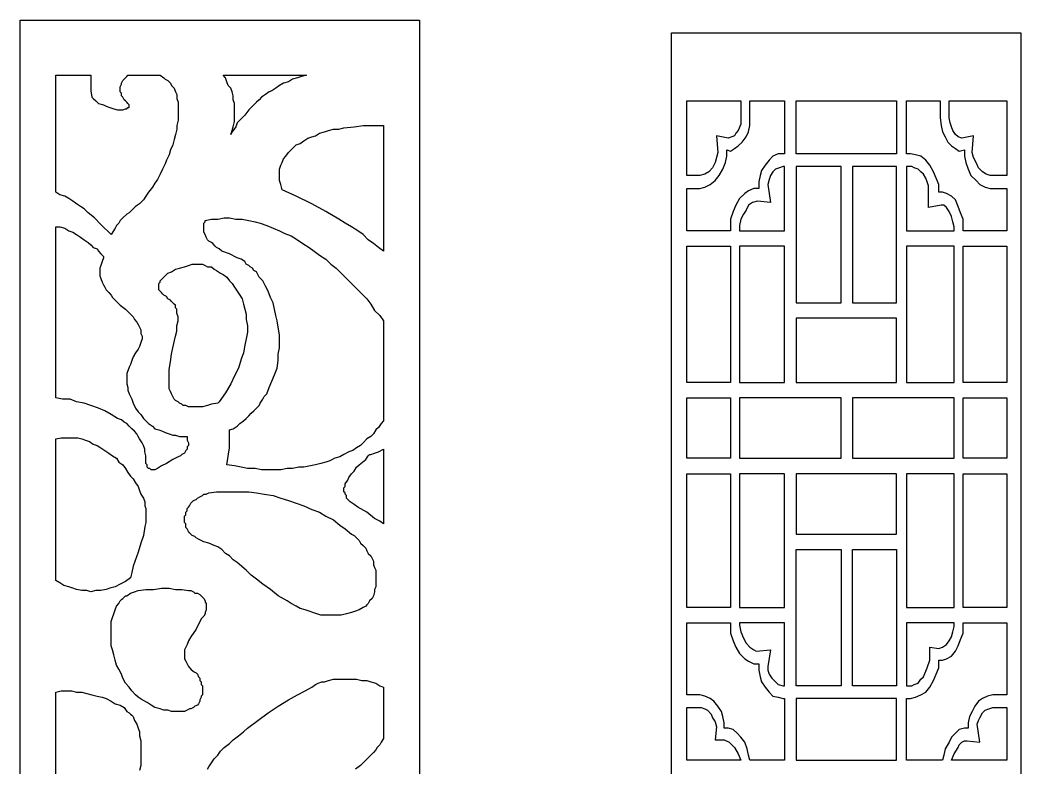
# Model space of a CAD drawing. Extents: x -66030 to 95157, y -13132 to 45879.
# Drawn here: x -11911 to -8868, y 34568 to 36841 of the extents above; entities that cross this region are included whole.
import ezdxf

# ---------------------------------------------------------------- set-up
doc = ezdxf.new("R2010")
doc.units = 0
doc.header["$LTSCALE"] = 100
doc.header["$MEASUREMENT"] = 0
doc.layers.add('3', color=11, linetype='CONTINUOUS')

msp = doc.modelspace()

# ---------------------------------------------------------------- linework, layer by layer
at = {"layer": '3'}
for points in [[(-10696.1, 31868.9), (-11910.8, 31868.9), (-11910.8, 36841.2), (-10696.1, 36841.2), (-10696.1, 31868.9)], [(-9930.5, 31833.8), (-9930.5, 36802.2), (-8868.1, 36802.2), (-8868.1, 31833.8), (-9930.5, 31833.8)], [(-11696, 36673.3), (-11696, 36657.6), (-11696, 36642), (-11696, 36626.4), (-11692.1, 36606.9), (-11688.2, 36603), (-11680.4, 36595.2), (-11672.6, 36587.3), (-11656.9, 36583.4), (-11649.1, 36579.5), (-11637.4, 36575.6), (-11625.7, 36571.7), (-11614, 36567.8), (-11606.2, 36567.8), (-11598.3, 36567.8), (-11590.5, 36571.7), (-11586.6, 36571.7), (-11582.7, 36575.6), (-11578.8, 36575.6), (-11578.8, 36579.5), (-11578.8, 36579.5), (-11578.8, 36583.4), (-11578.8, 36583.4), (-11582.7, 36587.3), (-11582.7, 36587.3), (-11586.6, 36591.2), (-11590.5, 36595.2), (-11594.4, 36599.1), (-11598.3, 36606.9), (-11602.2, 36610.8), (-11602.2, 36618.6), (-11606.2, 36622.5), (-11606.2, 36630.3), (-11606.2, 36634.2), (-11606.2, 36638.1), (-11602.2, 36645.9), (-11602.2, 36649.8), (-11598.3, 36657.6), (-11594.4, 36661.6), (-11590.5, 36665.5), (-11586.6, 36669.4), (-11582.7, 36673.3), (-11485.1, 36673.3), (-11473.4, 36665.5), (-11469.4, 36661.6), (-11461.6, 36657.6), (-11457.7, 36653.7), (-11453.8, 36649.8), (-11449.9, 36642), (-11442.1, 36634.2), (-11438.2, 36622.5), (-11434.3, 36614.7), (-11434.3, 36603), (-11430.4, 36591.2), (-11430.4, 36575.6), (-11430.4, 36563.9), (-11430.4, 36552.2), (-11430.4, 36536.6), (-11434.3, 36520.9), (-11434.3, 36509.2), (-11438.2, 36493.6), (-11442.1, 36478), (-11446, 36462.3), (-11453.8, 36446.7), (-11457.7, 36431.1), (-11465.5, 36415.5), (-11469.4, 36403.8), (-11477.3, 36388.1), (-11485.1, 36372.5), (-11492.9, 36356.9), (-11500.7, 36345.2), (-11508.5, 36333.5), (-11520.2, 36317.8), (-11528, 36306.1), (-11535.8, 36294.4), (-11547.6, 36282.7), (-11559.3, 36274.9), (-11567.1, 36267), (-11578.8, 36255.3), (-11586.6, 36251.4), (-11598.3, 36239.7), (-11606.2, 36231.9), (-11610.1, 36224.1), (-11617.9, 36216.3), (-11621.8, 36208.5), (-11633.5, 36188.9), (-11664.7, 36220.2), (-11684.3, 36239.7), (-11703.8, 36255.3), (-11715.5, 36267), (-11727.2, 36274.9), (-11739, 36282.7), (-11750.7, 36290.5), (-11762.4, 36298.3), (-11774.1, 36306.1), (-11789.7, 36310), (-11801.5, 36317.8), (-11801.5, 36673.3), (-11696, 36673.3)], [(-11039.8, 36673.3), (-11055.4, 36669.4), (-11067.1, 36665.5), (-11082.8, 36661.6), (-11094.5, 36653.7), (-11110.1, 36649.8), (-11121.8, 36642), (-11133.5, 36634.2), (-11145.2, 36626.4), (-11153.1, 36622.5), (-11164.8, 36614.7), (-11176.5, 36606.9), (-11184.3, 36599.1), (-11192.1, 36591.2), (-11199.9, 36583.4), (-11215.6, 36567.8), (-11227.3, 36552.2), (-11239, 36540.5), (-11250.7, 36528.7), (-11254.6, 36517), (-11266.3, 36501.4), (-11270.2, 36493.6), (-11266.3, 36505.3), (-11262.4, 36517), (-11258.5, 36532.7), (-11258.5, 36544.4), (-11258.5, 36556.1), (-11258.5, 36567.8), (-11258.5, 36579.5), (-11258.5, 36587.3), (-11262.4, 36599.1), (-11262.4, 36610.8), (-11266.3, 36622.5), (-11270.2, 36634.2), (-11278.1, 36642), (-11282, 36653.7), (-11285.9, 36665.5), (-11293.7, 36673.3), (-11039.8, 36673.3)], [(-9883.6, 36595.2), (-9719.6, 36595.2), (-9719.6, 36544.4), (-9719.6, 36524.8), (-9727.4, 36505.3), (-9735.2, 36497.5), (-9739.1, 36489.7), (-9746.9, 36485.8), (-9758.6, 36481.9), (-9793.8, 36489.7), (-9789.9, 36438.9), (-9793.8, 36423.3), (-9797.7, 36407.7), (-9805.5, 36392), (-9817.2, 36380.3), (-9828.9, 36372.5), (-9844.6, 36368.6), (-9883.6, 36368.6), (-9883.6, 36595.2)], [(-9692.2, 36595.2), (-9586.8, 36595.2), (-9586.8, 36435), (-9590.7, 36435), (-9606.3, 36435), (-9621.9, 36427.2), (-9633.6, 36415.5), (-9645.4, 36399.9), (-9657.1, 36384.2), (-9661, 36368.6), (-9664.9, 36349.1), (-9664.9, 36329.5), (-9680.5, 36329.5), (-9696.1, 36321.7), (-9707.9, 36313.9), (-9723.5, 36298.3), (-9735.2, 36278.8), (-9743, 36259.2), (-9750.8, 36235.8), (-9750.8, 36212.4), (-9750.8, 36200.6), (-9883.6, 36200.6), (-9883.6, 36329.5), (-9844.6, 36329.5), (-9828.9, 36333.5), (-9813.3, 36341.3), (-9797.7, 36353), (-9786, 36368.6), (-9774.3, 36388.1), (-9766.4, 36407.7), (-9762.5, 36427.2), (-9762.5, 36446.7), (-9750.8, 36442.8), (-9739.1, 36450.6), (-9727.4, 36458.4), (-9715.7, 36470.2), (-9703.9, 36485.8), (-9696.1, 36501.4), (-9692.2, 36520.9), (-9692.2, 36544.4), (-9692.2, 36595.2)], [(-9551.6, 36595.2), (-9246.9, 36595.2), (-9246.9, 36435), (-9551.6, 36435), (-9551.6, 36595.2)], [(-9215.7, 36595.2), (-9114.1, 36595.2), (-9114.1, 36544.4), (-9110.2, 36520.9), (-9106.3, 36501.4), (-9098.5, 36485.8), (-9090.7, 36470.2), (-9079, 36458.4), (-9067.3, 36450.6), (-9055.6, 36442.8), (-9039.9, 36446.7), (-9039.9, 36427.2), (-9036, 36407.7), (-9028.2, 36388.1), (-9020.4, 36368.6), (-9004.8, 36353), (-8993.1, 36341.3), (-8977.4, 36333.5), (-8961.8, 36329.5), (-8911, 36329.5), (-8911, 36200.6), (-9043.8, 36200.6), (-9043.8, 36212.4), (-9043.8, 36235.8), (-9051.7, 36255.3), (-9059.5, 36274.9), (-9067.3, 36294.4), (-9079, 36306.1), (-9094.6, 36313.9), (-9106.3, 36317.8), (-9118.1, 36317.8), (-9118.1, 36341.3), (-9125.9, 36360.8), (-9133.7, 36380.3), (-9145.4, 36399.9), (-9157.1, 36415.5), (-9172.7, 36427.2), (-9188.4, 36431.1), (-9204, 36435), (-9215.7, 36435), (-9215.7, 36595.2)], [(-9086.8, 36595.2), (-8911, 36595.2), (-8911, 36368.6), (-8961.8, 36368.6), (-8973.5, 36372.5), (-8985.2, 36380.3), (-8997, 36392), (-9004.8, 36407.7), (-9012.6, 36423.3), (-9016.5, 36438.9), (-9012.6, 36489.7), (-9047.7, 36481.9), (-9059.5, 36485.8), (-9067.3, 36493.6), (-9075.1, 36505.3), (-9079, 36517), (-9082.9, 36528.7), (-9086.8, 36544.4), (-9086.8, 36595.2)], [(-10805.4, 36138.2), (-10821.1, 36149.9), (-10836.7, 36161.6), (-10852.3, 36173.3), (-10867.9, 36188.9), (-10883.5, 36200.6), (-10903.1, 36212.4), (-10922.6, 36224.1), (-10942.1, 36235.8), (-10981.2, 36259.2), (-11024.2, 36282.7), (-11071, 36306.1), (-11114, 36325.6), (-11117.9, 36341.3), (-11121.8, 36353), (-11121.8, 36364.7), (-11121.8, 36376.4), (-11121.8, 36388.1), (-11117.9, 36399.9), (-11114, 36407.7), (-11110.1, 36419.4), (-11102.3, 36427.2), (-11094.5, 36438.9), (-11086.7, 36446.7), (-11078.8, 36454.5), (-11071, 36462.3), (-11059.3, 36466.3), (-11047.6, 36474.1), (-11035.9, 36481.9), (-11024.2, 36485.8), (-11012.4, 36489.7), (-11000.7, 36497.5), (-10985.1, 36501.4), (-10973.4, 36505.3), (-10957.8, 36509.2), (-10942.1, 36509.2), (-10926.5, 36513.1), (-10895.3, 36517), (-10867.9, 36520.9), (-10836.7, 36520.9), (-10805.4, 36520.9), (-10805.4, 36138.2)], [(-9723.5, 36200.6), (-9586.8, 36200.6), (-9586.8, 36395.9), (-9590.7, 36395.9), (-9602.4, 36392), (-9614.1, 36388.1), (-9621.9, 36380.3), (-9629.7, 36368.6), (-9633.6, 36356.9), (-9637.5, 36341.3), (-9629.7, 36286.6), (-9668.8, 36290.5), (-9684.4, 36286.6), (-9696.1, 36278.8), (-9703.9, 36263.1), (-9711.8, 36251.4), (-9719.6, 36235.8), (-9723.5, 36216.3), (-9723.5, 36200.6)], [(-9551.6, 36395.9), (-9551.6, 35981.9), (-9414.9, 35981.9), (-9414.9, 36395.9), (-9551.6, 36395.9)], [(-9379.8, 36395.9), (-9379.8, 35981.9), (-9246.9, 35981.9), (-9246.9, 36395.9), (-9379.8, 36395.9)], [(-9215.7, 36395.9), (-9215.7, 36200.6), (-9071.2, 36200.6), (-9071.2, 36212.4), (-9075.1, 36228), (-9079, 36243.6), (-9086.8, 36259.2), (-9094.6, 36271), (-9102.4, 36278.8), (-9110.2, 36278.8), (-9149.3, 36271), (-9149.3, 36325.6), (-9149.3, 36337.4), (-9153.2, 36349.1), (-9157.1, 36360.8), (-9164.9, 36372.5), (-9172.7, 36380.3), (-9180.5, 36388.1), (-9192.3, 36392), (-9200.1, 36395.9), (-9215.7, 36395.9)], [(-10805.4, 35622.6), (-10813.2, 35614.8), (-10821.1, 35603), (-10828.9, 35595.2), (-10836.7, 35583.5), (-10844.5, 35575.7), (-10856.2, 35567.9), (-10867.9, 35556.2), (-10875.7, 35548.4), (-10887.5, 35540.5), (-10899.2, 35532.7), (-10910.9, 35528.8), (-10926.5, 35521), (-10938.2, 35513.2), (-10953.9, 35509.3), (-10969.5, 35501.5), (-10981.2, 35497.6), (-10996.8, 35493.7), (-11012.4, 35489.8), (-11028.1, 35485.9), (-11047.6, 35481.9), (-11063.2, 35481.9), (-11082.8, 35478), (-11098.4, 35478), (-11117.9, 35474.1), (-11137.4, 35474.1), (-11157, 35474.1), (-11176.5, 35474.1), (-11196, 35478), (-11219.5, 35478), (-11239, 35481.9), (-11258.5, 35485.9), (-11282, 35489.8), (-11274.1, 35540.5), (-11274.1, 35556.2), (-11274.1, 35567.9), (-11274.1, 35595.2), (-11262.4, 35599.1), (-11250.7, 35606.9), (-11242.9, 35614.8), (-11231.2, 35622.6), (-11223.4, 35630.4), (-11215.6, 35638.2), (-11207.7, 35646), (-11199.9, 35653.8), (-11192.1, 35661.6), (-11184.3, 35669.4), (-11180.4, 35677.2), (-11172.6, 35689), (-11168.7, 35696.8), (-11160.9, 35704.6), (-11153.1, 35724.1), (-11145.2, 35743.6), (-11137.4, 35763.2), (-11129.6, 35782.7), (-11125.7, 35806.1), (-11125.7, 35825.7), (-11121.8, 35845.2), (-11121.8, 35864.7), (-11121.8, 35884.3), (-11125.7, 35907.7), (-11129.6, 35927.2), (-11133.5, 35942.9), (-11137.4, 35962.4), (-11141.3, 35981.9), (-11149.2, 35997.5), (-11157, 36017.1), (-11164.8, 36032.7), (-11172.6, 36048.3), (-11184.3, 36060), (-11192.1, 36075.7), (-11199.9, 36079.6), (-11203.8, 36087.4), (-11211.7, 36091.3), (-11215.6, 36095.2), (-11223.4, 36099.1), (-11227.3, 36106.9), (-11239, 36114.7), (-11250.7, 36118.6), (-11274.1, 36130.3), (-11297.6, 36138.2), (-11305.4, 36146), (-11313.2, 36149.9), (-11317.1, 36153.8), (-11324.9, 36161.6), (-11328.8, 36165.5), (-11336.6, 36169.4), (-11340.5, 36173.3), (-11344.5, 36181.1), (-11348.4, 36188.9), (-11352.3, 36196.7), (-11352.3, 36204.6), (-11352.3, 36212.4), (-11352.3, 36216.3), (-11352.3, 36224.1), (-11348.4, 36228), (-11348.4, 36228), (-11348.4, 36231.9), (-11328.8, 36235.8), (-11309.3, 36235.8), (-11289.8, 36239.7), (-11274.1, 36239.7), (-11254.6, 36235.8), (-11235.1, 36235.8), (-11215.6, 36231.9), (-11196, 36228), (-11180.4, 36224.1), (-11160.9, 36216.3), (-11141.3, 36208.5), (-11121.8, 36200.6), (-11106.2, 36192.8), (-11086.7, 36185), (-11067.1, 36173.3), (-11051.5, 36161.6), (-11032, 36149.9), (-11016.4, 36138.2), (-11000.7, 36126.4), (-10981.2, 36114.7), (-10965.6, 36099.1), (-10950, 36087.4), (-10934.3, 36071.8), (-10918.7, 36056.1), (-10903.1, 36040.5), (-10887.5, 36024.9), (-10871.8, 36009.3), (-10856.2, 35993.6), (-10844.5, 35978), (-10832.8, 35958.5), (-10817.1, 35942.9), (-10805.4, 35927.2), (-10805.4, 35622.6)], [(-11801.5, 36212.4), (-11789.7, 36212.4), (-11774.1, 36208.5), (-11762.4, 36200.6), (-11750.7, 36196.7), (-11739, 36188.9), (-11727.2, 36181.1), (-11715.5, 36173.3), (-11703.8, 36165.5), (-11696, 36157.7), (-11688.2, 36149.9), (-11676.5, 36146), (-11672.6, 36138.2), (-11664.7, 36130.3), (-11660.8, 36126.4), (-11656.9, 36122.5), (-11656.9, 36118.6), (-11660.8, 36106.9), (-11664.7, 36095.2), (-11668.6, 36087.4), (-11668.6, 36075.7), (-11668.6, 36063.9), (-11664.7, 36056.1), (-11660.8, 36044.4), (-11656.9, 36036.6), (-11653, 36028.8), (-11649.1, 36021), (-11641.3, 36013.2), (-11633.5, 36005.3), (-11629.6, 35997.5), (-11621.8, 35989.7), (-11606.2, 35974.1), (-11590.5, 35962.4), (-11574.9, 35946.8), (-11567.1, 35938.9), (-11563.2, 35931.1), (-11555.4, 35923.3), (-11551.5, 35915.5), (-11547.6, 35907.7), (-11543.7, 35899.9), (-11543.7, 35888.2), (-11539.8, 35880.4), (-11539.8, 35872.5), (-11543.7, 35860.8), (-11547.6, 35849.1), (-11551.5, 35841.3), (-11559.3, 35829.6), (-11567.1, 35817.9), (-11571, 35806.1), (-11574.9, 35794.4), (-11578.8, 35786.6), (-11582.7, 35774.9), (-11586.6, 35767.1), (-11586.6, 35755.4), (-11586.6, 35747.6), (-11586.6, 35735.8), (-11582.7, 35724.1), (-11582.7, 35716.3), (-11578.8, 35704.6), (-11571, 35689), (-11567.1, 35677.2), (-11559.3, 35661.6), (-11551.5, 35649.9), (-11543.7, 35642.1), (-11535.8, 35630.4), (-11528, 35622.6), (-11520.2, 35614.8), (-11508.5, 35606.9), (-11500.7, 35599.1), (-11489, 35595.2), (-11477.3, 35591.3), (-11469.4, 35587.4), (-11457.7, 35583.5), (-11446, 35579.6), (-11438.2, 35579.6), (-11426.5, 35575.7), (-11414.8, 35575.7), (-11403, 35575.7), (-11403, 35564), (-11399.1, 35556.2), (-11399.1, 35548.4), (-11403, 35544.4), (-11403, 35536.6), (-11406.9, 35532.7), (-11410.9, 35524.9), (-11418.7, 35521), (-11422.6, 35517.1), (-11430.4, 35513.2), (-11446, 35505.4), (-11465.5, 35493.7), (-11481.2, 35485.9), (-11492.9, 35478), (-11500.7, 35474.1), (-11504.6, 35474.1), (-11512.4, 35474.1), (-11516.3, 35478), (-11516.3, 35478), (-11520.2, 35478), (-11524.1, 35481.9), (-11524.1, 35489.8), (-11528, 35493.7), (-11528, 35497.6), (-11528, 35509.3), (-11528, 35517.1), (-11528, 35517.1), (-11531.9, 35528.8), (-11531.9, 35536.6), (-11535.8, 35548.4), (-11539.8, 35556.2), (-11547.6, 35567.9), (-11551.5, 35575.7), (-11555.4, 35583.5), (-11563.2, 35591.3), (-11571, 35599.1), (-11578.8, 35606.9), (-11586.6, 35614.8), (-11594.4, 35618.7), (-11602.2, 35626.5), (-11614, 35630.4), (-11633.5, 35642.1), (-11653, 35653.8), (-11672.6, 35661.6), (-11696, 35669.4), (-11715.5, 35677.2), (-11739, 35681.2), (-11758.5, 35689), (-11781.9, 35689), (-11801.5, 35692.9), (-11801.5, 36212.4)], [(-9883.6, 35739.7), (-9883.6, 36153.8), (-9750.8, 36153.8), (-9750.8, 35739.7), (-9883.6, 35739.7)], [(-9723.5, 35739.7), (-9586.8, 35739.7), (-9586.8, 36153.8), (-9723.5, 36153.8), (-9723.5, 35739.7)], [(-9071.2, 36153.8), (-9215.7, 36153.8), (-9215.7, 35739.7), (-9071.2, 35739.7), (-9071.2, 36153.8)], [(-8911, 36153.8), (-8911, 35739.7), (-9043.8, 35739.7), (-9043.8, 36153.8), (-8911, 36153.8)], [(-11375.7, 36099.1), (-11371.8, 36099.1), (-11364, 36099.1), (-11356.2, 36099.1), (-11348.4, 36095.2), (-11340.5, 36091.3), (-11328.8, 36091.3), (-11321, 36083.5), (-11313.2, 36079.6), (-11301.5, 36071.8), (-11293.7, 36067.8), (-11282, 36060), (-11274.1, 36048.3), (-11266.3, 36040.5), (-11258.5, 36028.8), (-11250.7, 36017.1), (-11242.9, 36005.3), (-11235.1, 35993.6), (-11231.2, 35978), (-11227.3, 35962.4), (-11223.4, 35946.8), (-11223.4, 35931.1), (-11219.5, 35911.6), (-11219.5, 35892.1), (-11223.4, 35872.5), (-11227.3, 35853), (-11231.2, 35829.6), (-11239, 35810.1), (-11246.8, 35782.7), (-11258.5, 35759.3), (-11270.2, 35735.8), (-11285.9, 35708.5), (-11305.4, 35681.2), (-11309.3, 35677.2), (-11328.8, 35673.3), (-11340.5, 35669.4), (-11356.2, 35665.5), (-11367.9, 35665.5), (-11383.5, 35665.5), (-11391.3, 35665.5), (-11399.1, 35665.5), (-11406.9, 35669.4), (-11414.8, 35669.4), (-11418.7, 35673.3), (-11426.5, 35677.2), (-11430.4, 35681.2), (-11438.2, 35685.1), (-11442.1, 35689), (-11446, 35696.8), (-11449.9, 35704.6), (-11453.8, 35712.4), (-11457.7, 35720.2), (-11457.7, 35731.9), (-11457.7, 35743.6), (-11457.7, 35755.4), (-11457.7, 35778.8), (-11453.8, 35802.2), (-11449.9, 35825.7), (-11446, 35845.2), (-11438.2, 35880.4), (-11434.3, 35896), (-11434.3, 35911.6), (-11430.4, 35927.2), (-11430.4, 35938.9), (-11434.3, 35950.7), (-11434.3, 35958.5), (-11434.3, 35962.4), (-11438.2, 35966.3), (-11438.2, 35974.1), (-11442.1, 35978), (-11446, 35981.9), (-11449.9, 35985.8), (-11453.8, 35989.7), (-11461.6, 35993.6), (-11465.5, 36001.4), (-11473.4, 36005.3), (-11477.3, 36009.3), (-11481.2, 36013.2), (-11485.1, 36017.1), (-11489, 36021), (-11489, 36024.9), (-11489, 36028.8), (-11489, 36032.7), (-11489, 36036.6), (-11489, 36040.5), (-11485.1, 36044.4), (-11485.1, 36048.3), (-11481.2, 36052.2), (-11477.3, 36056.1), (-11473.4, 36060), (-11469.4, 36063.9), (-11461.6, 36071.8), (-11449.9, 36075.7), (-11438.2, 36083.5), (-11426.5, 36087.4), (-11410.9, 36091.3), (-11399.1, 36095.2), (-11387.4, 36099.1), (-11375.7, 36099.1)], [(-9246.9, 35739.7), (-9246.9, 35935), (-9551.6, 35935), (-9551.6, 35739.7), (-9246.9, 35739.7)], [(-9883.6, 35509.3), (-9883.6, 35692.9), (-9750.8, 35692.9), (-9750.8, 35509.3), (-9883.6, 35509.3)], [(-9723.5, 35509.3), (-9414.9, 35509.3), (-9414.9, 35692.9), (-9723.5, 35692.9), (-9723.5, 35509.3)], [(-9071.2, 35692.9), (-9379.8, 35692.9), (-9379.8, 35509.3), (-9071.2, 35509.3), (-9071.2, 35692.9)], [(-8911, 35692.9), (-8911, 35509.3), (-9043.8, 35509.3), (-9043.8, 35692.9), (-8911, 35692.9)], [(-11801.5, 35567.9), (-11785.8, 35571.8), (-11774.1, 35571.8), (-11762.4, 35571.8), (-11750.7, 35571.8), (-11735.1, 35571.8), (-11723.3, 35567.9), (-11711.6, 35564), (-11699.9, 35560.1), (-11688.2, 35552.3), (-11676.5, 35548.4), (-11664.7, 35540.5), (-11653, 35532.7), (-11641.3, 35524.9), (-11629.6, 35517.1), (-11617.9, 35509.3), (-11610.1, 35497.6), (-11598.3, 35489.8), (-11590.5, 35478), (-11582.7, 35466.3), (-11574.9, 35454.6), (-11567.1, 35446.8), (-11559.3, 35435.1), (-11551.5, 35423.4), (-11547.6, 35411.6), (-11543.7, 35399.9), (-11535.8, 35388.2), (-11531.9, 35376.5), (-11531.9, 35364.8), (-11528, 35357), (-11528, 35345.2), (-11528, 35333.5), (-11528, 35325.7), (-11528, 35314), (-11531.9, 35302.3), (-11535.8, 35274.9), (-11543.7, 35251.5), (-11551.5, 35224.2), (-11567.1, 35181.2), (-11571, 35161.7), (-11574.9, 35146), (-11590.5, 35134.3), (-11606.2, 35126.5), (-11621.8, 35118.7), (-11637.4, 35114.8), (-11649.1, 35110.9), (-11664.7, 35107), (-11680.4, 35107), (-11696, 35103.1), (-11707.7, 35107), (-11723.3, 35107), (-11739, 35110.9), (-11750.7, 35114.8), (-11762.4, 35118.7), (-11778, 35122.6), (-11789.7, 35130.4), (-11801.5, 35138.2), (-11801.5, 35567.9)], [(-10805.4, 35310.1), (-10817.1, 35317.9), (-10832.8, 35325.7), (-10856.2, 35345.2), (-10883.5, 35360.9), (-10895.3, 35368.7), (-10907, 35376.5), (-10910.9, 35380.4), (-10914.8, 35384.3), (-10918.7, 35388.2), (-10918.7, 35396), (-10922.6, 35399.9), (-10922.6, 35403.8), (-10926.5, 35407.7), (-10926.5, 35411.6), (-10926.5, 35419.5), (-10922.6, 35423.4), (-10922.6, 35431.2), (-10914.8, 35442.9), (-10910.9, 35450.7), (-10903.1, 35462.4), (-10895.3, 35470.2), (-10887.5, 35481.9), (-10879.6, 35489.8), (-10860.1, 35505.4), (-10852.3, 35517.1), (-10848.4, 35521), (-10848.4, 35521), (-10844.5, 35521), (-10844.5, 35521), (-10832.8, 35524.9), (-10821.1, 35528.8), (-10805.4, 35536.6), (-10805.4, 35310.1)], [(-9883.6, 35056.2), (-9883.6, 35462.4), (-9750.8, 35462.4), (-9750.8, 35056.2), (-9883.6, 35056.2)], [(-9723.5, 35056.2), (-9586.8, 35056.2), (-9586.8, 35462.4), (-9723.5, 35462.4), (-9723.5, 35056.2)], [(-9246.9, 35278.8), (-9246.9, 35462.4), (-9551.6, 35462.4), (-9551.6, 35278.8), (-9246.9, 35278.8)], [(-9071.2, 35462.4), (-9215.7, 35462.4), (-9215.7, 35056.2), (-9071.2, 35056.2), (-9071.2, 35462.4)], [(-8911, 35462.4), (-8911, 35056.2), (-9043.8, 35056.2), (-9043.8, 35462.4), (-8911, 35462.4)], [(-10852.3, 35067.9), (-10856.2, 35064), (-10860.1, 35060.1), (-10867.9, 35056.2), (-10879.6, 35048.4), (-10891.4, 35044.5), (-10903.1, 35040.6), (-10918.7, 35036.7), (-10934.3, 35032.8), (-10946, 35032.8), (-10953.9, 35032.8), (-10965.6, 35032.8), (-10973.4, 35032.8), (-10985.1, 35032.8), (-10996.8, 35032.8), (-11008.5, 35036.7), (-11020.3, 35040.6), (-11032, 35044.5), (-11043.7, 35048.4), (-11059.3, 35052.3), (-11071, 35060.1), (-11086.7, 35067.9), (-11098.4, 35075.7), (-11125.7, 35091.4), (-11149.2, 35110.9), (-11172.6, 35126.5), (-11192.1, 35142.1), (-11207.7, 35153.8), (-11223.4, 35169.5), (-11250.7, 35192.9), (-11262.4, 35200.7), (-11274.1, 35212.4), (-11285.9, 35220.2), (-11297.6, 35232), (-11309.3, 35239.8), (-11321, 35243.7), (-11336.6, 35251.5), (-11352.3, 35255.4), (-11360.1, 35259.3), (-11367.9, 35263.2), (-11375.7, 35267.1), (-11379.6, 35271), (-11387.4, 35274.9), (-11391.3, 35278.8), (-11395.2, 35282.7), (-11399.1, 35286.7), (-11403, 35294.5), (-11406.9, 35298.4), (-11406.9, 35302.3), (-11406.9, 35310.1), (-11410.9, 35314), (-11410.9, 35321.8), (-11410.9, 35325.7), (-11410.9, 35333.5), (-11406.9, 35337.4), (-11406.9, 35345.2), (-11403, 35349.1), (-11403, 35357), (-11399.1, 35360.9), (-11395.2, 35364.8), (-11391.3, 35372.6), (-11387.4, 35376.5), (-11383.5, 35380.4), (-11375.7, 35384.3), (-11371.8, 35388.2), (-11364, 35392.1), (-11356.2, 35396), (-11352.3, 35399.9), (-11344.5, 35399.9), (-11336.6, 35403.8), (-11313.2, 35407.7), (-11289.8, 35407.7), (-11266.3, 35407.7), (-11242.9, 35407.7), (-11215.6, 35407.7), (-11192.1, 35403.8), (-11168.7, 35399.9), (-11141.3, 35396), (-11117.9, 35388.2), (-11094.5, 35380.4), (-11071, 35372.6), (-11047.6, 35364.8), (-11024.2, 35353.1), (-11000.7, 35345.2), (-10981.2, 35333.5), (-10957.8, 35321.8), (-10938.2, 35306.2), (-10922.6, 35294.5), (-10903.1, 35278.8), (-10895.3, 35274.9), (-10887.5, 35267.1), (-10879.6, 35259.3), (-10875.7, 35251.5), (-10867.9, 35243.7), (-10860.1, 35235.9), (-10856.2, 35228.1), (-10852.3, 35220.2), (-10844.5, 35212.4), (-10840.6, 35204.6), (-10836.7, 35196.8), (-10836.7, 35185.1), (-10832.8, 35177.3), (-10828.9, 35169.5), (-10828.9, 35161.7), (-10828.9, 35153.8), (-10828.9, 35146), (-10828.9, 35134.3), (-10828.9, 35126.5), (-10828.9, 35118.7), (-10832.8, 35110.9), (-10832.8, 35103.1), (-10836.7, 35091.4), (-10840.6, 35083.5), (-10848.4, 35075.7), (-10852.3, 35067.9)], [(-9414.9, 34817.9), (-9551.6, 34817.9), (-9551.6, 35232), (-9414.9, 35232), (-9414.9, 34817.9)], [(-9246.9, 34817.9), (-9379.8, 34817.9), (-9379.8, 35232), (-9246.9, 35232), (-9246.9, 34817.9)], [(-11360.1, 35021), (-11375.7, 34989.8), (-11391.3, 34966.4), (-11399.1, 34954.6), (-11403, 34942.9), (-11406.9, 34935.1), (-11410.9, 34927.3), (-11410.9, 34915.6), (-11410.9, 34907.8), (-11410.9, 34900), (-11406.9, 34892.1), (-11403, 34884.3), (-11399.1, 34876.5), (-11391.3, 34868.7), (-11383.5, 34860.9), (-11375.7, 34857), (-11371.8, 34853.1), (-11367.9, 34845.3), (-11364, 34841.4), (-11364, 34833.6), (-11360.1, 34829.7), (-11360.1, 34821.8), (-11356.2, 34817.9), (-11356.2, 34810.1), (-11356.2, 34806.2), (-11356.2, 34798.4), (-11356.2, 34790.6), (-11360.1, 34786.7), (-11360.1, 34782.8), (-11364, 34775), (-11364, 34771.1), (-11367.9, 34763.3), (-11371.8, 34759.3), (-11379.6, 34755.4), (-11383.5, 34751.5), (-11391.3, 34747.6), (-11395.2, 34747.6), (-11403, 34743.7), (-11410.9, 34739.8), (-11418.7, 34739.8), (-11430.4, 34739.8), (-11438.2, 34739.8), (-11449.9, 34739.8), (-11461.6, 34743.7), (-11473.4, 34743.7), (-11485.1, 34747.6), (-11500.7, 34751.5), (-11512.4, 34759.3), (-11524.1, 34767.2), (-11539.8, 34775), (-11551.5, 34782.8), (-11559.3, 34790.6), (-11571, 34802.3), (-11578.8, 34814), (-11590.5, 34825.7), (-11598.3, 34841.4), (-11602.2, 34853.1), (-11610.1, 34868.7), (-11617.9, 34880.4), (-11621.8, 34896.1), (-11625.7, 34911.7), (-11629.6, 34927.3), (-11633.5, 34939), (-11633.5, 34954.6), (-11633.5, 34970.3), (-11633.5, 34985.9), (-11633.5, 34997.6), (-11633.5, 35013.2), (-11629.6, 35025), (-11625.7, 35036.7), (-11621.8, 35048.4), (-11617.9, 35060.1), (-11610.1, 35067.9), (-11606.2, 35075.7), (-11602.2, 35079.6), (-11598.3, 35083.5), (-11594.4, 35087.4), (-11590.5, 35091.4), (-11586.6, 35091.4), (-11574.9, 35099.2), (-11563.2, 35103.1), (-11551.5, 35107), (-11528, 35110.9), (-11504.6, 35110.9), (-11481.2, 35114.8), (-11457.7, 35114.8), (-11438.2, 35110.9), (-11418.7, 35110.9), (-11399.1, 35107), (-11391.3, 35107), (-11383.5, 35103.1), (-11379.6, 35099.2), (-11371.8, 35099.2), (-11364, 35095.3), (-11360.1, 35091.4), (-11356.2, 35087.4), (-11352.3, 35083.5), (-11348.4, 35075.7), (-11348.4, 35071.8), (-11344.5, 35067.9), (-11344.5, 35060.1), (-11344.5, 35056.2), (-11344.5, 35048.4), (-11348.4, 35040.6), (-11348.4, 35036.7), (-11352.3, 35028.9), (-11360.1, 35021)], [(-9692.2, 34591.4), (-9696.1, 34607), (-9700, 34626.5), (-9707.9, 34646.1), (-9719.6, 34661.7), (-9731.3, 34673.4), (-9743, 34685.1), (-9758.6, 34689), (-9770.3, 34689), (-9770.3, 34704.7), (-9774.3, 34724.2), (-9778.2, 34739.8), (-9789.9, 34755.4), (-9801.6, 34771.1), (-9813.3, 34778.9), (-9828.9, 34786.7), (-9844.6, 34790.6), (-9883.6, 34790.6), (-9883.6, 35009.3), (-9750.8, 35009.3), (-9750.8, 35001.5), (-9750.8, 34978.1), (-9743, 34954.6), (-9735.2, 34935.1), (-9723.5, 34915.6), (-9707.9, 34900), (-9696.1, 34892.1), (-9680.5, 34884.3), (-9664.9, 34884.3), (-9664.9, 34864.8), (-9661, 34845.3), (-9657.1, 34829.7), (-9645.4, 34814), (-9633.6, 34798.4), (-9621.9, 34786.7), (-9606.3, 34782.8), (-9590.7, 34778.9), (-9586.8, 34778.9), (-9586.8, 34591.4), (-9692.2, 34591.4)], [(-9586.8, 34817.9), (-9586.8, 35009.3), (-9723.5, 35009.3), (-9723.5, 35001.5), (-9719.6, 34982), (-9711.8, 34962.5), (-9703.9, 34946.8), (-9692.2, 34935.1), (-9680.5, 34927.3), (-9672.7, 34923.4), (-9629.7, 34927.3), (-9637.5, 34876.5), (-9637.5, 34864.8), (-9633.6, 34853.1), (-9625.8, 34841.4), (-9618, 34833.6), (-9606.3, 34821.8), (-9590.7, 34817.9), (-9586.8, 34817.9)], [(-9071.2, 35009.3), (-9215.7, 35009.3), (-9215.7, 34817.9), (-9200.1, 34817.9), (-9192.3, 34821.8), (-9180.5, 34825.7), (-9172.7, 34837.5), (-9164.9, 34845.3), (-9153.2, 34872.6), (-9145.4, 34896.1), (-9145.4, 34935.1), (-9118.1, 34931.2), (-9106.3, 34935.1), (-9094.6, 34942.9), (-9086.8, 34954.6), (-9079, 34966.4), (-9075.1, 34982), (-9071.2, 34997.6), (-9071.2, 35009.3)], [(-8911, 35009.3), (-8911, 34790.6), (-8954, 34790.6), (-8969.6, 34786.7), (-8985.2, 34778.9), (-8997, 34771.1), (-9008.7, 34755.4), (-9016.5, 34739.8), (-9024.3, 34724.2), (-9028.2, 34704.7), (-9028.2, 34689), (-9039.9, 34689), (-9055.6, 34685.1), (-9067.3, 34673.4), (-9079, 34661.7), (-9086.8, 34646.1), (-9098.5, 34626.5), (-9102.4, 34607), (-9106.3, 34591.4), (-9215.7, 34591.4), (-9215.7, 34778.9), (-9204, 34778.9), (-9188.4, 34782.8), (-9172.7, 34790.6), (-9157.1, 34798.4), (-9145.4, 34814), (-9133.7, 34833.6), (-9125.9, 34853.1), (-9118.1, 34872.6), (-9118.1, 34896.1), (-9106.3, 34896.1), (-9094.6, 34900), (-9079, 34907.8), (-9067.3, 34923.4), (-9059.5, 34939), (-9051.7, 34958.5), (-9043.8, 34978.1), (-9043.8, 35001.5), (-9043.8, 35009.3), (-8911, 35009.3)], [(-9246.9, 34778.9), (-9551.6, 34778.9), (-9551.6, 34591.4), (-9246.9, 34591.4), (-9246.9, 34778.9)], [(-9883.6, 34591.4), (-9883.6, 34751.5), (-9840.7, 34751.5), (-9828.9, 34747.6), (-9821.1, 34743.7), (-9809.4, 34732), (-9805.5, 34720.3), (-9797.7, 34708.6), (-9793.8, 34692.9), (-9797.7, 34653.9), (-9770.3, 34653.9), (-9754.7, 34646.1), (-9739.1, 34630.4), (-9727.4, 34610.9), (-9719.6, 34591.4), (-9883.6, 34591.4)], [(-8911, 34751.5), (-8911, 34591.4), (-9079, 34591.4), (-9071.2, 34610.9), (-9059.5, 34630.4), (-9055.6, 34638.3), (-9047.7, 34646.1), (-9039.9, 34650), (-9032.1, 34650), (-8993.1, 34646.1), (-9000.9, 34700.8), (-8997, 34712.5), (-8993.1, 34720.3), (-8985.2, 34735.9), (-8977.4, 34743.7), (-8965.7, 34747.6), (-8954, 34751.5), (-8911, 34751.5)]]:
    msp.add_lwpolyline(points, close=True, dxfattribs=at)
for points in [[(-11340.5, 34564), (-11336.6, 34571.9), (-11328.8, 34583.6), (-11321, 34595.3), (-11309.3, 34607), (-11301.5, 34618.7), (-11289.8, 34630.4), (-11274.1, 34642.2), (-11262.4, 34653.9), (-11246.8, 34665.6), (-11231.2, 34677.3), (-11219.5, 34689), (-11188.2, 34712.5), (-11157, 34735.9), (-11125.7, 34755.4), (-11094.5, 34775), (-11067.1, 34790.6), (-11043.7, 34802.3), (-11024.2, 34814), (-11012.4, 34821.8), (-11004.6, 34825.7), (-10992.9, 34829.7), (-10985.1, 34829.7), (-10973.4, 34833.6), (-10957.8, 34837.5), (-10946, 34837.5), (-10930.4, 34837.5), (-10914.8, 34837.5), (-10903.1, 34837.5), (-10887.5, 34837.5), (-10871.8, 34833.6), (-10856.2, 34833.6), (-10844.5, 34829.7), (-10828.9, 34825.7), (-10817.1, 34817.9), (-10805.4, 34814), (-10805.4, 34657.8), (-10805.4, 34657.8), (-10813.2, 34646.1), (-10817.1, 34638.3), (-10825, 34630.4), (-10828.9, 34622.6), (-10836.7, 34614.8), (-10844.5, 34607), (-10852.3, 34599.2), (-10860.1, 34591.4), (-10867.9, 34583.6), (-10875.7, 34575.8), (-10891.4, 34564)], [(-11801.5, 34388.3), (-11801.5, 34798.4), (-11801.5, 34798.4), (-11785.8, 34802.3), (-11770.2, 34802.3), (-11754.6, 34802.3), (-11739, 34798.4), (-11723.3, 34798.4), (-11707.7, 34794.5), (-11692.1, 34790.6), (-11676.5, 34786.7), (-11660.8, 34782.8), (-11649.1, 34778.9), (-11633.5, 34771.1), (-11621.8, 34763.3), (-11606.2, 34759.3), (-11594.4, 34751.5), (-11586.6, 34739.8), (-11578.8, 34735.9), (-11574.9, 34732), (-11571, 34728.1), (-11567.1, 34724.2), (-11563.2, 34712.5), (-11555.4, 34700.8), (-11551.5, 34689), (-11547.6, 34677.3), (-11547.6, 34665.6), (-11543.7, 34650), (-11543.7, 34638.3), (-11543.7, 34622.6), (-11543.7, 34607), (-11543.7, 34591.4), (-11543.7, 34575.8), (-11547.6, 34560.1)]]:
    msp.add_lwpolyline(points, dxfattribs=at)

doc.saveas('drawing.dxf')
